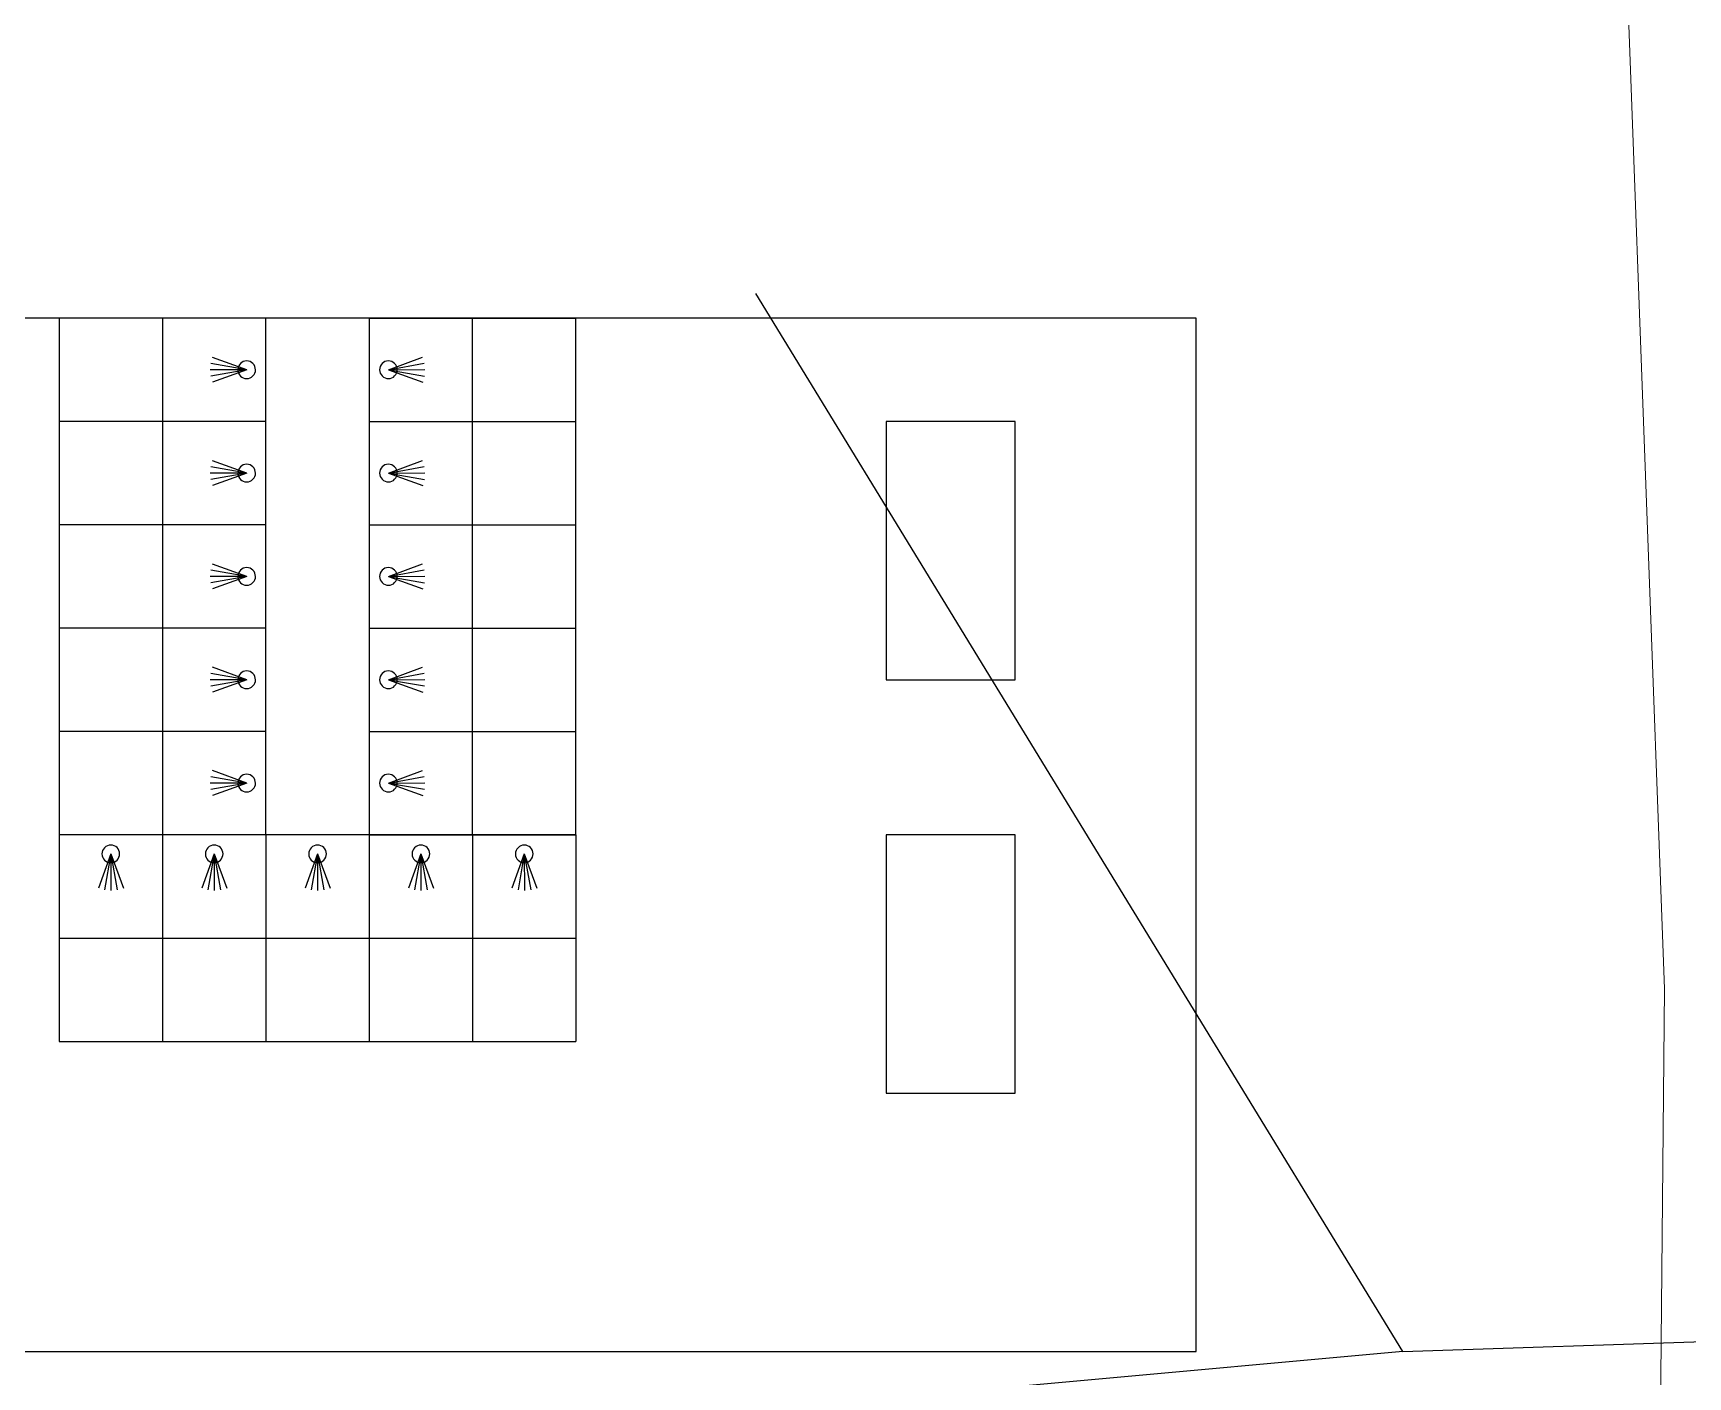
# Model space of a CAD drawing. Header units: millimetres. Extents: x 111563 to 112628, y 522776 to 523529.
# Drawn here: x 112154.75 to 112170.76, y 523253.75 to 523266.76 of the extents above; entities that cross this region are included whole.
import ezdxf

# ---------------------------------------------------------------- set-up
doc = ezdxf.new("R2010")
doc.units = ezdxf.units.MM
doc.linetypes.add('DASHED', pattern=[18, 12, -6])
for name, color, linetype, lineweight, true_color in [('FIELD A - talud basis', 253, 'Continuous', 0, 0xadadad), ('FIELD N-O-Q - hull', 18, 'Continuous', 0, 0x000000), ('Pipes - water', 5, 'DASHED', 25, 0x0000ff), ('V00 kant verhard', 253, 'Continuous', 0, 0xadadad)]:
    doc.layers.add(name, color=color, linetype=linetype, lineweight=lineweight, true_color=true_color)
doc.layers.add('toilet', color=18, linetype='Continuous', true_color=0x000000)

msp = doc.modelspace()

# ---------------------------------------------------------------- hatches: boundary and pattern name
at = {"layer": 'FIELD N-O-Q - hull'}
h = msp.add_hatch(dxfattribs=at)
h.set_pattern_fill('AR-B816', color=256, scale=1000, style=0)
h.paths.add_polyline_path([(112104.1131, 523428.83168), (112259.20185, 523474.28717), (112262.73937, 523319.31976), (112187.88576, 523319.44031), (112192.07783, 523173.24212), (112050.76029, 523122.41024), (111962.59473, 523365.03129), (112106.90715, 523415.11788)], flags=0)
at = {"layer": 'V00 kant verhard'}
h = msp.add_hatch(dxfattribs=at)
h.set_pattern_fill('AR-B816', color=256, scale=1000, style=0)
h.paths.add_polyline_path([(112627.903, 523527.23764), (112530.566, 523523.343), (112470.508, 523521.339), (112250.136, 523512.538), (112232.138, 523511.372), (112209.07328, 523507.80812), (112176.04435, 523497.34878), (112145.45738, 523486.9362), (112122.02906, 523478.47597), (112101.34175, 523473.3585), (112096.16551, 523474.12131), (112091.60479, 523475.87283), (112087.37467, 523477.0117), (112082.33108, 523477.49979), (112075.33512, 523476.52361), (112069.82603, 523473.93854), (112065.98458, 523469.41919), (112063.95088, 523464.22194), (112062.03015, 523460.26751), (112059.65749, 523458.2338), (112053.10443, 523454.95727), (112045.08258, 523450.5509), (112027.90905, 523442.75502), (111977.74425, 523423.88673), (111968.472, 523419.474), (111943.43, 523405.653), (111913.759, 523389.75), (111893.101, 523379.078), (111856.481, 523362.188), (111832.057, 523351.451), (111790.216, 523335.613), (111696.025, 523301.114), (111604.124, 523267.735), (111597.716, 523265.419), (111592.013, 523263.358), (111564.203, 523253.30553), (111564.203, 523247.16755), (111590.937, 523256.883), (111599.753, 523260.087), (111603.433, 523261.424), (111658.83, 523281.405), (111683.966, 523290.714), (111739.147, 523310.825), (111798.108, 523332.5), (111846.428, 523351.628), (111885.622, 523369.01), (111909.176, 523380.637), (111924.485, 523388.786), (111939.759, 523397.227), (111968.801, 523413.129), (111979.6449, 523418.82803), (111994.69434, 523424.38683), (112031.30108, 523438.35163), (112044.31681, 523441.87672), (112056.51906, 523444.58833), (112063.29809, 523445.67298), (112068.04341, 523445.67298), (112071.29734, 523443.91043), (112076.58498, 523442.0123), (112081.02294, 523439.58514), (112084.68445, 523434.41979), (112090.37287, 523423.6968), (112094.68823, 523414.86994), (112101.19079, 523416.84175), (112098.47918, 523426.55835), (112095.31473, 523437.86306), (112094.18489, 523441.0266), (112094.07191, 523443.73821), (112094.97578, 523445.88491), (112098.5511, 523451.47965), (112100.07368, 523456.16576), (112101.31598, 523458.78113), (112104.06211, 523461.33111), (112109.89617, 523464.04662), (112138.20538, 523476.54172), (112193.45716, 523496.84626), (112211.80659, 523502.14627), (112241.433, 523506.322), (112270.728, 523507.824), (112491.463, 523516.319), (112537.339, 523518.279), (112627.903, 523521.60036)], flags=0)
edge = h.paths.add_edge_path(flags=0)
edge.add_arc((112082.02378, 523459.1117), 13.84051, 0, 360)

# ---------------------------------------------------------------- linework, layer by layer
at = {"layer": 'FIELD A - talud basis'}
msp.add_lwpolyline([(112166.976, 523371.829), (112167.466, 523355.319), (112167.96, 523335.682), (112168.922, 523315.362), (112169.334, 523295.011), (112169.894, 523274.78), (112170.531, 523257.51), (112170.475, 523251.688), (112170.32468, 523251.10843), (112169.966, 523250.629), (112169.966, 523250.629), (112169.34224, 523250.2861), (112168.631, 523250.258), (112168.631, 523250.258), (112164.827, 523249.943), (112164.782, 523249.962), (112148.141, 523248.949), (112131.646, 523248.409), (112106.955, 523247.668), (112087.181, 523246.784), (112066.876, 523246.163), (112047.566, 523245.623)], dxfattribs=at)
at = {"layer": 'Pipes - water'}
for q in [(112108.86932, 523350.74007), (112198.2132, 523254.98659), (112102, 523248)]:
    msp.add_line((112168, 523254), q, dxfattribs=at)
at = {"layer": 'toilet'}
for p, q in [((112166, 523264), (112146, 523264)), ((112155, 523264), (112155, 523263)), ((112157, 523264), (112155, 523264)), ((112156, 523264), (112156, 523263)), ((112157, 523263), (112157, 523264)), ((112158, 523264), (112158, 523263)), ((112158, 523264), (112160, 523264)), ((112159, 523263), (112159, 523264)), ((112160, 523263), (112160, 523264)), ((112166, 523254), (112166, 523264)), ((112156.8146, 523263.49977), (112156.46143, 523263.49922)), ((112156.8146, 523263.49977), (112156.4667, 523263.56057)), ((112156.8146, 523263.49977), (112156.46689, 523263.43792)), ((112156.8146, 523263.49977), (112156.48255, 523263.62009)), ((112156.8146, 523263.49977), (112156.48293, 523263.37852)), ((112158.18517, 523263.5856), (112158.18517, 523263.5856)), ((112158.1854, 523263.50023), (112158.51707, 523263.62148)), ((112158.1854, 523263.50023), (112158.53311, 523263.56208)), ((112158.1854, 523263.50023), (112158.53857, 523263.50078)), ((112158.1854, 523263.50023), (112158.5333, 523263.43943)), ((112158.1854, 523263.50023), (112158.51745, 523263.37991)), ((112156.81483, 523263.4144), (112156.81483, 523263.4144)), ((112157, 523263), (112155, 523263)), ((112155, 523263), (112155, 523262)), ((112156, 523263), (112156, 523262)), ((112157, 523262), (112157, 523263)), ((112158, 523263), (112158, 523262)), ((112158, 523263), (112160, 523263)), ((112159, 523262), (112159, 523263)), ((112160, 523262), (112160, 523263)), ((112164.25, 523263), (112163, 523263)), ((112163, 523263), (112163, 523260.5)), ((112164.25, 523260.5), (112164.25, 523263)), ((112156.8146, 523262.49977), (112156.4667, 523262.56057)), ((112156.8146, 523262.49977), (112156.48255, 523262.62009)), ((112158.18517, 523262.5856), (112158.18517, 523262.5856)), ((112158.1854, 523262.50023), (112158.51707, 523262.62148)), ((112158.1854, 523262.50023), (112158.53311, 523262.56208)), ((112156.8146, 523262.49977), (112156.46143, 523262.49922)), ((112156.8146, 523262.49977), (112156.46689, 523262.43792)), ((112156.8146, 523262.49977), (112156.48293, 523262.37852)), ((112156.81483, 523262.4144), (112156.81483, 523262.4144)), ((112158.1854, 523262.50023), (112158.53857, 523262.50078)), ((112158.1854, 523262.50023), (112158.5333, 523262.43943)), ((112158.1854, 523262.50023), (112158.51745, 523262.37991)), ((112157, 523262), (112155, 523262)), ((112155, 523262), (112155, 523261)), ((112156, 523262), (112156, 523261)), ((112157, 523261), (112157, 523262)), ((112158, 523262), (112158, 523261)), ((112158, 523262), (112160, 523262)), ((112159, 523261), (112159, 523262)), ((112160, 523261), (112160, 523262)), ((112156.8146, 523261.49977), (112156.48255, 523261.62009)), ((112158.18517, 523261.5856), (112158.18517, 523261.5856)), ((112158.1854, 523261.50023), (112158.51707, 523261.62148)), ((112158.1854, 523261.50023), (112158.53311, 523261.56208)), ((112156.8146, 523261.49977), (112156.46143, 523261.49922)), ((112156.8146, 523261.49977), (112156.4667, 523261.56057)), ((112156.8146, 523261.49977), (112156.46689, 523261.43792)), ((112156.8146, 523261.49977), (112156.48293, 523261.37852)), ((112156.81483, 523261.4144), (112156.81483, 523261.4144)), ((112158.1854, 523261.50023), (112158.53857, 523261.50078)), ((112158.1854, 523261.50023), (112158.5333, 523261.43943)), ((112158.1854, 523261.50023), (112158.51745, 523261.37991)), ((112157, 523261), (112155, 523261)), ((112155, 523261), (112155, 523260)), ((112156, 523261), (112156, 523260)), ((112157, 523260), (112157, 523261)), ((112158, 523261), (112158, 523260)), ((112158, 523261), (112160, 523261)), ((112159, 523260), (112159, 523261)), ((112160, 523260), (112160, 523261)), ((112156.8146, 523260.49977), (112156.48255, 523260.62009)), ((112158.1854, 523260.50023), (112158.51707, 523260.62148)), ((112156.8146, 523260.49977), (112156.46143, 523260.49922)), ((112156.8146, 523260.49977), (112156.4667, 523260.56057)), ((112156.8146, 523260.49977), (112156.46689, 523260.43792)), ((112156.8146, 523260.49977), (112156.48293, 523260.37852)), ((112158.18517, 523260.5856), (112158.18517, 523260.5856)), ((112158.1854, 523260.50023), (112158.53311, 523260.56208)), ((112158.1854, 523260.50023), (112158.53857, 523260.50078)), ((112158.1854, 523260.50023), (112158.5333, 523260.43943)), ((112158.1854, 523260.50023), (112158.51745, 523260.37991)), ((112163, 523260.5), (112164.25, 523260.5)), ((112156.81483, 523260.4144), (112156.81483, 523260.4144)), ((112155, 523260), (112155, 523259)), ((112157, 523260), (112155, 523260)), ((112156, 523260), (112156, 523259)), ((112157, 523259), (112157, 523260)), ((112158, 523260), (112160, 523260)), ((112158, 523260), (112158, 523259)), ((112159, 523259), (112159, 523260)), ((112160, 523259), (112160, 523260)), ((112156.8146, 523259.49977), (112156.46143, 523259.49922)), ((112156.8146, 523259.49977), (112156.4667, 523259.56057)), ((112156.8146, 523259.49977), (112156.46689, 523259.43792)), ((112156.8146, 523259.49977), (112156.48255, 523259.62009)), ((112156.8146, 523259.49977), (112156.48293, 523259.37852)), ((112158.18517, 523259.5856), (112158.18517, 523259.5856)), ((112158.1854, 523259.50023), (112158.51707, 523259.62148)), ((112158.1854, 523259.50023), (112158.53311, 523259.56208)), ((112158.1854, 523259.50023), (112158.53857, 523259.50078)), ((112158.1854, 523259.50023), (112158.5333, 523259.43943)), ((112158.1854, 523259.50023), (112158.51745, 523259.37991)), ((112156.81483, 523259.4144), (112156.81483, 523259.4144)), ((112157, 523259), (112155, 523259)), ((112156, 523259), (112155, 523259)), ((112155, 523259), (112155, 523257)), ((112157, 523259), (112156, 523259)), ((112156, 523259), (112156, 523257)), ((112158, 523259), (112157, 523259)), ((112157, 523259), (112157, 523257)), ((112158, 523259), (112160, 523259)), ((112159, 523259), (112158, 523259)), ((112158, 523259), (112158, 523257)), ((112160, 523259), (112159, 523259)), ((112159, 523259), (112159, 523257)), ((112160, 523259), (112160, 523257)), ((112164.25, 523259), (112163, 523259)), ((112163, 523259), (112163, 523256.5)), ((112164.25, 523256.5), (112164.25, 523259)), ((112155.50023, 523258.8146), (112155.37991, 523258.48255)), ((112155.50023, 523258.8146), (112155.43943, 523258.4667)), ((112155.50023, 523258.8146), (112155.62148, 523258.48293)), ((112155.50023, 523258.8146), (112155.56208, 523258.46689)), ((112155.50023, 523258.8146), (112155.50077, 523258.46143)), ((112155.5856, 523258.81483), (112155.5856, 523258.81483)), ((112156.50023, 523258.8146), (112156.37991, 523258.48255)), ((112156.50023, 523258.8146), (112156.43943, 523258.4667)), ((112156.50023, 523258.8146), (112156.62148, 523258.48293)), ((112156.50023, 523258.8146), (112156.56208, 523258.46689)), ((112156.50023, 523258.8146), (112156.50077, 523258.46143)), ((112156.5856, 523258.81483), (112156.5856, 523258.81483)), ((112157.50023, 523258.8146), (112157.37991, 523258.48255)), ((112157.50023, 523258.8146), (112157.43943, 523258.4667)), ((112157.50023, 523258.8146), (112157.62148, 523258.48293)), ((112157.50023, 523258.8146), (112157.56208, 523258.46689)), ((112157.50023, 523258.8146), (112157.50077, 523258.46143)), ((112157.5856, 523258.81483), (112157.5856, 523258.81483)), ((112158.50023, 523258.8146), (112158.37991, 523258.48255)), ((112158.50023, 523258.8146), (112158.43943, 523258.4667)), ((112158.50023, 523258.8146), (112158.62148, 523258.48293)), ((112158.50023, 523258.8146), (112158.56208, 523258.46689)), ((112158.50023, 523258.8146), (112158.50077, 523258.46143)), ((112158.5856, 523258.81483), (112158.5856, 523258.81483)), ((112159.50023, 523258.8146), (112159.37991, 523258.48255)), ((112159.50023, 523258.8146), (112159.43943, 523258.4667)), ((112159.50023, 523258.8146), (112159.62148, 523258.48293)), ((112159.50023, 523258.8146), (112159.56208, 523258.46689)), ((112159.50023, 523258.8146), (112159.50077, 523258.46143)), ((112159.5856, 523258.81483), (112159.5856, 523258.81483)), ((112155, 523258), (112156, 523258)), ((112156, 523258), (112157, 523258)), ((112157, 523258), (112158, 523258)), ((112158, 523258), (112159, 523258)), ((112159, 523258), (112160, 523258)), ((112155, 523257), (112156, 523257)), ((112156, 523257), (112157, 523257)), ((112157, 523257), (112158, 523257)), ((112158, 523257), (112159, 523257)), ((112159, 523257), (112160, 523257)), ((112163, 523256.5), (112164.25, 523256.5)), ((112146, 523254), (112166, 523254))]:
    msp.add_line(p, q, dxfattribs=at)
for centre, radius, start, end in [((112156.81459, 523263.49974), 0.08544, 90.124015, 180.109898), ((112156.81458, 523263.49983), 0.08543, 180.169336, 270.168538), ((112156.81467, 523263.49984), 0.08533, 0.107529, 90.178495), ((112156.81464, 523263.49976), 0.08536, 270.124978, 0.161045), ((112158.18536, 523263.50024), 0.08536, 90.124978, 180.161045), ((112158.18533, 523263.50016), 0.08533, 180.107529, 270.178495), ((112158.18542, 523263.50017), 0.08543, 0.169336, 90.168538), ((112158.18541, 523263.50026), 0.08544, 270.124015, 0.109898), ((112156.81459, 523262.49974), 0.08544, 90.124015, 180.109898), ((112156.81467, 523262.49984), 0.08533, 0.107529, 90.178495), ((112158.18536, 523262.50024), 0.08536, 90.124978, 180.161045), ((112158.18542, 523262.50017), 0.08543, 0.169336, 90.168538), ((112156.81458, 523262.49983), 0.08543, 180.169336, 270.168538), ((112156.81464, 523262.49976), 0.08536, 270.124978, 0.161045), ((112158.18533, 523262.50016), 0.08533, 180.107529, 270.178495), ((112158.18541, 523262.50026), 0.08544, 270.124015, 0.109898), ((112156.81459, 523261.49974), 0.08544, 90.124015, 180.109898), ((112156.81467, 523261.49984), 0.08533, 0.107529, 90.178495), ((112158.18536, 523261.50024), 0.08536, 90.124978, 180.161045), ((112158.18542, 523261.50017), 0.08543, 0.169336, 90.168538), ((112156.81458, 523261.49983), 0.08543, 180.169336, 270.168538), ((112156.81464, 523261.49976), 0.08536, 270.124978, 0.161045), ((112158.18533, 523261.50016), 0.08533, 180.107529, 270.178495), ((112158.18541, 523261.50026), 0.08544, 270.124015, 0.109898), ((112156.81459, 523260.49974), 0.08544, 90.124015, 180.109898), ((112156.81458, 523260.49983), 0.08543, 180.169336, 270.168538), ((112156.81467, 523260.49984), 0.08533, 0.107529, 90.178495), ((112156.81464, 523260.49976), 0.08536, 270.124978, 0.161045), ((112158.18536, 523260.50024), 0.08536, 90.124978, 180.161045), ((112158.18533, 523260.50016), 0.08533, 180.107529, 270.178495), ((112158.18542, 523260.50017), 0.08543, 0.169336, 90.168538), ((112158.18541, 523260.50026), 0.08544, 270.124015, 0.109898), ((112156.81459, 523259.49974), 0.08544, 90.124015, 180.109898), ((112156.81458, 523259.49983), 0.08543, 180.169336, 270.168538), ((112156.81467, 523259.49984), 0.08533, 0.107529, 90.178495), ((112156.81464, 523259.49976), 0.08536, 270.124978, 0.161045), ((112158.18536, 523259.50024), 0.08536, 90.124978, 180.161045), ((112158.18533, 523259.50016), 0.08533, 180.107529, 270.178495), ((112158.18542, 523259.50017), 0.08543, 0.169336, 90.168538), ((112158.18541, 523259.50026), 0.08544, 270.124015, 0.109898), ((112155.50016, 523258.81467), 0.08533, 90.107529, 180.178495), ((112155.50024, 523258.81464), 0.08536, 0.124978, 90.161045), ((112156.50016, 523258.81467), 0.08533, 90.107529, 180.178495), ((112156.50024, 523258.81464), 0.08536, 0.124978, 90.161045), ((112157.50016, 523258.81467), 0.08533, 90.107529, 180.178495), ((112157.50024, 523258.81464), 0.08536, 0.124978, 90.161045), ((112158.50016, 523258.81467), 0.08533, 90.107529, 180.178495), ((112158.50024, 523258.81464), 0.08536, 0.124978, 90.161045), ((112159.50016, 523258.81467), 0.08533, 90.107529, 180.178495), ((112159.50024, 523258.81464), 0.08536, 0.124978, 90.161045), ((112155.50026, 523258.81459), 0.08544, 180.124015, 270.109898), ((112155.50017, 523258.81458), 0.08543, 270.169336, 0.168538), ((112156.50026, 523258.81459), 0.08544, 180.124015, 270.109898), ((112156.50017, 523258.81458), 0.08543, 270.169336, 0.168538), ((112157.50026, 523258.81459), 0.08544, 180.124015, 270.109898), ((112157.50017, 523258.81458), 0.08543, 270.169336, 0.168538), ((112158.50026, 523258.81459), 0.08544, 180.124015, 270.109898), ((112158.50017, 523258.81458), 0.08543, 270.169336, 0.168538), ((112159.50026, 523258.81459), 0.08544, 180.124015, 270.109898), ((112159.50017, 523258.81458), 0.08543, 270.169336, 0.168538)]:
    msp.add_arc(centre, radius, start, end, dxfattribs=at)

doc.saveas('drawing.dxf')
